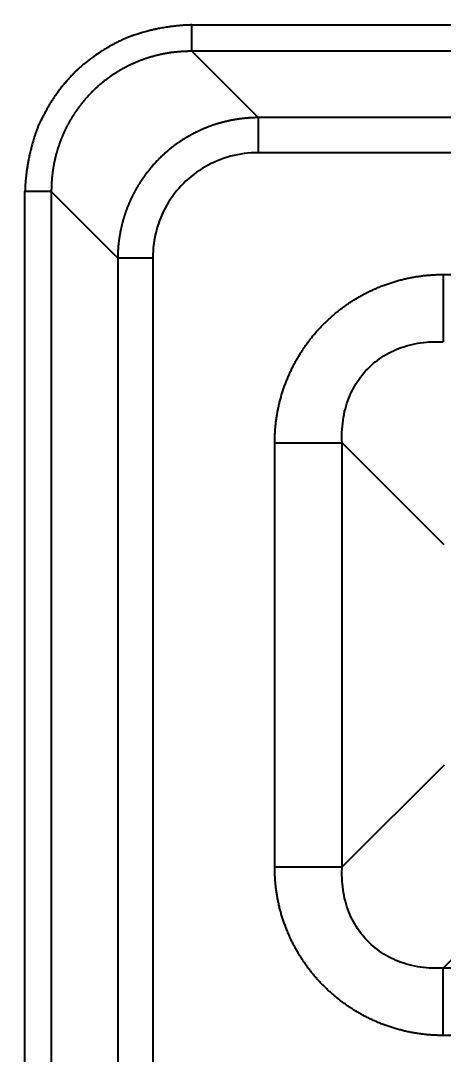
# Model space of a CAD drawing. Header units: millimetres. Extents: x -1286 to 291, y 5350 to 5880.
# Drawn here: x -1053.13 to -1041.22, y 5659.5 to 5688.66 of the extents above; entities that cross this region are included whole.
import ezdxf

# ---------------------------------------------------------------- set-up
doc = ezdxf.new("R2010")
doc.units = ezdxf.units.MM
doc.layers.add('dim', color=82, linetype='Continuous', lineweight=9)
doc.layers.add('粗实线层', color=7, linetype='Continuous', lineweight=35)
doc.dimstyles.new('ISO-25', dxfattribs={"dimscale": 1.5, "dimtxt": 2.5, "dimasz": 2.5, "dimexe": 1.25, "dimexo": 0.625, "dimtad": 1, "dimtxsty": 'Standard', "dimcen": 2.5, "dimadec": 0, "dimazin": 0, "dimtfac": 1, "dimtmove": 0, "dimatfit": 3, "dimfxl": 0, "dimarcsym": 0})

# ---------------------------------------------------------------- blocks, each defined once
blk = doc.blocks.new('*D39')
at = {"layer": 'Defpoints', "color": 0, "lineweight": 18, "transparency": 16777216}
for p in [(-981.514, 5754.075), (-1136.803, 5623.235)]:
    blk.add_point(p, dxfattribs=at)
at = {"layer": 'dim', "color": 0, "lineweight": -2, "transparency": 16777216}
for p, q in [((-931.597, 5796.133), (-979.219, 5756.008)), ((-1136.803, 5623.235), (-981.514, 5754.075)), ((-1139.097, 5621.302), (-1141.391, 5619.369))]:
    blk.add_line(p, q, dxfattribs=at)
at = {"layer": 'dim', "color": 0, "lineweight": 18, "transparency": 16777216}
for points in [[(-979.542, 5756.391), (-978.897, 5755.626), (-981.514, 5754.075)], [(-1139.419, 5621.684), (-1138.775, 5620.92), (-1136.803, 5623.235)]]:
    blk.add_solid(points, dxfattribs=at)
at = {"layer": 'dim', "color": 0, "lineweight": 18, "transparency": 16777216, "insert": (-942.427, 5790.849), "char_height": 3.75, "attachment_point": 5, "rotation": 40.1161}
blk.add_mtext('∅203,06', dxfattribs=at)

msp = doc.modelspace()

# ---------------------------------------------------------------- linework, layer by layer
at = {"layer": '粗实线层', "lineweight": 25}
for p, q in [((-1048.306, 5688.534), (-966.904, 5688.534)), ((-968.068, 5687.792), (-1048.306, 5687.792)), ((-1048.306, 5687.792), (-1046.436, 5685.921)), ((-969.99, 5685.921), (-1046.436, 5685.921)), ((-970.506, 5684.932), (-1046.436, 5684.932)), ((-1053.007, 5602.431), (-1053.007, 5683.833)), ((-1052.265, 5683.833), (-1052.265, 5603.594)), ((-1050.394, 5681.962), (-1050.394, 5605.517)), ((-1049.405, 5681.962), (-1049.405, 5606.033)), ((-1041.218, 5681.496), (-1029.261, 5681.496)), ((-1045.969, 5664.787), (-1045.969, 5676.745)), ((-1044.069, 5664.788), (-1044.069, 5676.745)), ((-1041.196, 5673.872), (-1044.069, 5676.745)), ((-1041.196, 5667.66), (-1044.069, 5664.788)), ((-1038.345, 5664.81), (-1041.218, 5661.937)), ((-1029.261, 5661.937), (-1041.218, 5661.937)), ((-1029.261, 5660.036), (-1041.218, 5660.036))]:
    msp.add_line(p, q, dxfattribs=at)
for radius in [87.342, 87.216, 86.564]:
    msp.add_circle((-1053.128, 5688.655), radius, dxfattribs=at)
for centre, radius, start, end in [((-1053.128, 5688.655), 86.224, 270.08059, 359.91941), ((-1053.128, 5688.655), 85.581, 270.90297, 359.09703), ((-1053.128, 5688.655), 83.696, 272.22396, 357.77604), ((-1053.128, 5688.655), 82.706, 272.58039, 357.41961), ((-1059.158, 5688.655), 102.032, 191.56871, 353.81047), ((-1059.158, 5688.655), 101.531, 191.59189, 353.81047), ((-1059.158, 5688.655), 100.442, 191.71935, 339.08959), ((-1059.158, 5688.655), 100.141, 191.71934, 339.08959), ((-1059.158, 5688.655), 100.022, 191.73334, 338.88345), ((-1059.158, 5688.655), 99.521, 191.82936, 338.86382), ((-1059.158, 5688.655), 102.401, 208.57791, 345.69153), ((-1059.158, 5688.655), 102.402, 208.57791, 345.69153)]:
    msp.add_arc(centre, radius, start, end, dxfattribs=at)
for points, degree, knots in [([(-1048.306, 5688.534), (-1048.311, 5688.534), (-1048.324, 5688.534), (-1048.344, 5688.533), (-1048.369, 5688.533), (-1048.397, 5688.532), (-1048.429, 5688.531), (-1048.464, 5688.529), (-1048.534, 5688.524), (-1048.626, 5688.517), (-1048.746, 5688.505), (-1048.864, 5688.492), (-1048.973, 5688.477), (-1049.066, 5688.463), (-1049.143, 5688.451), (-1049.212, 5688.438), (-1049.275, 5688.426), (-1049.322, 5688.415), (-1049.364, 5688.406), (-1049.404, 5688.397), (-1049.465, 5688.383), (-1049.563, 5688.359), (-1049.662, 5688.332), (-1049.751, 5688.306), (-1049.81, 5688.288), (-1049.869, 5688.269), (-1049.918, 5688.252), (-1049.974, 5688.232), (-1050.027, 5688.213), (-1050.082, 5688.192), (-1050.121, 5688.176), (-1050.16, 5688.16), (-1050.215, 5688.136), (-1050.296, 5688.099), (-1050.403, 5688.048), (-1050.532, 5687.981), (-1050.669, 5687.904), (-1050.802, 5687.824), (-1050.948, 5687.729), (-1051.115, 5687.612), (-1051.282, 5687.485), (-1051.417, 5687.372), (-1051.51, 5687.288), (-1051.576, 5687.226), (-1051.616, 5687.187), (-1051.645, 5687.159), (-1051.676, 5687.126), (-1051.723, 5687.076), (-1051.779, 5687.014), (-1051.837, 5686.946), (-1051.889, 5686.883), (-1051.947, 5686.811), (-1052.014, 5686.726), (-1052.077, 5686.644), (-1052.125, 5686.578), (-1052.158, 5686.531), (-1052.191, 5686.484), (-1052.216, 5686.448), (-1052.237, 5686.416), (-1052.256, 5686.386), (-1052.293, 5686.328), (-1052.344, 5686.243), (-1052.404, 5686.138), (-1052.46, 5686.036), (-1052.515, 5685.932), (-1052.563, 5685.836), (-1052.603, 5685.752), (-1052.63, 5685.694), (-1052.65, 5685.647), (-1052.668, 5685.599), (-1052.691, 5685.537), (-1052.717, 5685.459), (-1052.744, 5685.376), (-1052.767, 5685.298), (-1052.793, 5685.208), (-1052.822, 5685.103), (-1052.845, 5685.01), (-1052.864, 5684.934), (-1052.882, 5684.856), (-1052.903, 5684.752), (-1052.924, 5684.641), (-1052.94, 5684.541), (-1052.955, 5684.447), (-1052.966, 5684.358), (-1052.977, 5684.271), (-1052.989, 5684.165), (-1052.997, 5684.069), (-1053.002, 5683.987), (-1053.004, 5683.94), (-1053.006, 5683.899), (-1053.007, 5683.864), (-1053.007, 5683.842), (-1053.007, 5683.833)], 3, [0, 0, 0, 0, 0.002279, 0.005069, 0.008368, 0.012178, 0.016497, 0.021326, 0.026665, 0.044662, 0.059004, 0.075656, 0.092972, 0.10348, 0.113995, 0.124519, 0.132262, 0.139993, 0.143974, 0.149568, 0.156774, 0.169444, 0.190365, 0.198725, 0.207085, 0.215444, 0.223804, 0.228195, 0.239416, 0.246978, 0.252126, 0.256241, 0.264335, 0.276409, 0.292463, 0.312494, 0.335199, 0.356247, 0.375642, 0.406081, 0.439092, 0.46068, 0.477607, 0.489869, 0.497466, 0.500395, 0.506454, 0.515724, 0.528201, 0.540607, 0.551699, 0.561479, 0.578167, 0.595814, 0.603558, 0.611302, 0.619044, 0.626786, 0.629317, 0.634207, 0.641457, 0.657304, 0.67437, 0.690481, 0.704859, 0.722203, 0.73386, 0.742579, 0.748359, 0.754471, 0.763391, 0.775117, 0.787931, 0.799002, 0.808336, 0.825651, 0.843415, 0.847017, 0.857792, 0.87574, 0.890153, 0.90381, 0.916711, 0.928858, 0.94025, 0.952432, 0.972223, 0.97936, 0.985707, 0.991263, 0.996027, 1, 1, 1, 1]), ([(-1048.306, 5687.792), (-1048.316, 5687.792), (-1048.337, 5687.792), (-1048.369, 5687.792), (-1048.4, 5687.791), (-1048.432, 5687.79), (-1048.464, 5687.789), (-1048.495, 5687.788), (-1048.527, 5687.787), (-1048.558, 5687.785), (-1048.589, 5687.783), (-1048.621, 5687.781), (-1048.652, 5687.779), (-1048.684, 5687.776), (-1048.715, 5687.773), (-1048.746, 5687.77), (-1048.777, 5687.767), (-1048.809, 5687.763), (-1048.84, 5687.759), (-1048.871, 5687.755), (-1048.902, 5687.751), (-1048.933, 5687.746), (-1048.964, 5687.741), (-1048.995, 5687.736), (-1049.026, 5687.731), (-1049.057, 5687.725), (-1049.088, 5687.72), (-1049.118, 5687.713), (-1049.149, 5687.707), (-1049.18, 5687.701), (-1049.21, 5687.694), (-1049.241, 5687.687), (-1049.271, 5687.68), (-1049.302, 5687.672), (-1049.332, 5687.665), (-1049.362, 5687.657), (-1049.392, 5687.648), (-1049.422, 5687.64), (-1049.452, 5687.631), (-1049.482, 5687.622), (-1049.512, 5687.613), (-1049.542, 5687.604), (-1049.572, 5687.594), (-1049.601, 5687.585), (-1049.631, 5687.574), (-1049.66, 5687.564), (-1049.689, 5687.554), (-1049.719, 5687.543), (-1049.748, 5687.532), (-1049.777, 5687.521), (-1049.806, 5687.509), (-1049.835, 5687.498), (-1049.864, 5687.486), (-1049.892, 5687.474), (-1049.921, 5687.461), (-1049.949, 5687.449), (-1049.978, 5687.436), (-1050.006, 5687.423), (-1050.034, 5687.41), (-1050.062, 5687.396), (-1050.09, 5687.383), (-1050.118, 5687.369), (-1050.145, 5687.355), (-1050.173, 5687.34), (-1050.201, 5687.326), (-1050.228, 5687.311), (-1050.255, 5687.296), (-1050.282, 5687.281), (-1050.309, 5687.266), (-1050.336, 5687.25), (-1050.363, 5687.234), (-1050.389, 5687.218), (-1050.416, 5687.202), (-1050.442, 5687.186), (-1050.468, 5687.169), (-1050.494, 5687.152), (-1050.52, 5687.135), (-1050.546, 5687.118), (-1050.571, 5687.1), (-1050.597, 5687.083), (-1050.622, 5687.065), (-1050.647, 5687.047), (-1050.673, 5687.029), (-1050.697, 5687.01), (-1050.722, 5686.991), (-1050.747, 5686.973), (-1050.771, 5686.954), (-1050.795, 5686.934), (-1050.82, 5686.915), (-1050.844, 5686.895), (-1050.867, 5686.875), (-1050.891, 5686.855), (-1050.915, 5686.835), (-1050.938, 5686.815), (-1050.961, 5686.794), (-1050.984, 5686.774), (-1051.007, 5686.753), (-1051.03, 5686.732), (-1051.052, 5686.71), (-1051.074, 5686.689), (-1051.097, 5686.667), (-1051.119, 5686.645), (-1051.14, 5686.623), (-1051.162, 5686.601), (-1051.183, 5686.579), (-1051.205, 5686.556), (-1051.226, 5686.534), (-1051.247, 5686.511), (-1051.267, 5686.488), (-1051.288, 5686.465), (-1051.308, 5686.441), (-1051.329, 5686.418), (-1051.349, 5686.394), (-1051.368, 5686.37), (-1051.388, 5686.346), (-1051.407, 5686.322), (-1051.427, 5686.298), (-1051.446, 5686.274), (-1051.465, 5686.249), (-1051.483, 5686.224), (-1051.502, 5686.199), (-1051.52, 5686.174), (-1051.538, 5686.149), (-1051.556, 5686.124), (-1051.573, 5686.098), (-1051.591, 5686.073), (-1051.608, 5686.047), (-1051.625, 5686.021), (-1051.642, 5685.995), (-1051.659, 5685.969), (-1051.675, 5685.943), (-1051.691, 5685.916), (-1051.707, 5685.89), (-1051.723, 5685.863), (-1051.739, 5685.836), (-1051.754, 5685.809), (-1051.769, 5685.782), (-1051.784, 5685.755), (-1051.799, 5685.727), (-1051.814, 5685.7), (-1051.828, 5685.672), (-1051.842, 5685.645), (-1051.856, 5685.617), (-1051.87, 5685.589), (-1051.883, 5685.561), (-1051.896, 5685.533), (-1051.909, 5685.505), (-1051.922, 5685.476), (-1051.935, 5685.448), (-1051.947, 5685.419), (-1051.959, 5685.39), (-1051.971, 5685.362), (-1051.982, 5685.333), (-1051.994, 5685.304), (-1052.005, 5685.275), (-1052.016, 5685.246), (-1052.027, 5685.216), (-1052.037, 5685.187), (-1052.048, 5685.158), (-1052.058, 5685.128), (-1052.067, 5685.098), (-1052.077, 5685.069), (-1052.086, 5685.039), (-1052.096, 5685.009), (-1052.104, 5684.979), (-1052.113, 5684.949), (-1052.121, 5684.919), (-1052.13, 5684.889), (-1052.138, 5684.859), (-1052.145, 5684.828), (-1052.153, 5684.798), (-1052.16, 5684.768), (-1052.167, 5684.737), (-1052.174, 5684.707), (-1052.18, 5684.676), (-1052.187, 5684.645), (-1052.193, 5684.615), (-1052.198, 5684.584), (-1052.204, 5684.553), (-1052.209, 5684.522), (-1052.214, 5684.491), (-1052.219, 5684.46), (-1052.224, 5684.429), (-1052.228, 5684.398), (-1052.232, 5684.367), (-1052.236, 5684.336), (-1052.24, 5684.304), (-1052.243, 5684.273), (-1052.246, 5684.242), (-1052.249, 5684.211), (-1052.252, 5684.179), (-1052.254, 5684.148), (-1052.256, 5684.116), (-1052.258, 5684.085), (-1052.26, 5684.053), (-1052.261, 5684.022), (-1052.263, 5683.99), (-1052.263, 5683.959), (-1052.264, 5683.927), (-1052.265, 5683.896), (-1052.265, 5683.864), (-1052.265, 5683.843), (-1052.265, 5683.833)], 3, [0, 0, 0, 0, 0.005069, 0.010135, 0.0152, 0.020262, 0.025323, 0.030381, 0.035438, 0.040493, 0.045546, 0.050597, 0.055646, 0.060693, 0.065738, 0.070782, 0.075823, 0.080863, 0.085902, 0.090938, 0.095973, 0.101006, 0.106038, 0.111067, 0.116096, 0.121122, 0.126147, 0.131171, 0.136192, 0.141213, 0.146232, 0.151249, 0.156265, 0.161279, 0.166292, 0.171304, 0.176314, 0.181323, 0.186331, 0.191337, 0.196342, 0.201345, 0.206348, 0.211349, 0.216349, 0.221348, 0.226345, 0.231342, 0.236337, 0.241331, 0.246324, 0.251316, 0.256307, 0.261297, 0.266286, 0.271274, 0.276261, 0.281247, 0.286232, 0.291216, 0.296199, 0.301182, 0.306163, 0.311144, 0.316124, 0.321103, 0.326081, 0.331059, 0.336036, 0.341012, 0.345988, 0.350963, 0.355937, 0.360911, 0.365884, 0.370856, 0.375828, 0.3808, 0.38577, 0.390741, 0.395711, 0.40068, 0.405649, 0.410618, 0.415586, 0.420554, 0.425522, 0.430489, 0.435456, 0.440423, 0.445389, 0.450356, 0.455322, 0.460288, 0.465253, 0.470219, 0.475184, 0.480149, 0.485114, 0.49008, 0.495045, 0.50001, 0.504975, 0.50994, 0.514905, 0.51987, 0.524835, 0.529801, 0.534766, 0.539732, 0.544698, 0.549664, 0.55463, 0.559596, 0.564563, 0.56953, 0.574497, 0.579465, 0.584432, 0.589401, 0.594369, 0.599338, 0.604308, 0.609278, 0.614248, 0.619219, 0.62419, 0.629162, 0.634134, 0.639107, 0.644081, 0.649055, 0.65403, 0.659005, 0.663981, 0.668958, 0.673936, 0.678914, 0.683893, 0.688873, 0.693853, 0.698835, 0.703817, 0.7088, 0.713784, 0.718769, 0.723755, 0.728742, 0.733729, 0.738718, 0.743708, 0.748698, 0.75369, 0.758683, 0.763677, 0.768672, 0.773668, 0.778666, 0.783664, 0.788664, 0.793665, 0.798667, 0.80367, 0.808675, 0.813681, 0.818688, 0.823697, 0.828707, 0.833718, 0.838731, 0.843745, 0.848761, 0.853778, 0.858796, 0.863817, 0.868838, 0.873861, 0.878886, 0.883912, 0.88894, 0.89397, 0.899001, 0.904034, 0.909068, 0.914104, 0.919142, 0.924182, 0.929223, 0.934267, 0.939312, 0.944358, 0.949407, 0.954458, 0.95951, 0.964564, 0.969621, 0.974679, 0.979739, 0.984801, 0.989866, 0.994932, 1, 1, 1, 1]), ([(-1046.436, 5685.921), (-1046.446, 5685.921), (-1046.466, 5685.921), (-1046.497, 5685.92), (-1046.528, 5685.92), (-1046.559, 5685.918), (-1046.59, 5685.917), (-1046.621, 5685.916), (-1046.652, 5685.914), (-1046.683, 5685.912), (-1046.714, 5685.91), (-1046.745, 5685.907), (-1046.776, 5685.904), (-1046.807, 5685.901), (-1046.838, 5685.898), (-1046.868, 5685.895), (-1046.899, 5685.891), (-1046.93, 5685.887), (-1046.961, 5685.883), (-1046.991, 5685.879), (-1047.022, 5685.874), (-1047.053, 5685.869), (-1047.083, 5685.864), (-1047.114, 5685.859), (-1047.144, 5685.854), (-1047.175, 5685.848), (-1047.205, 5685.842), (-1047.236, 5685.835), (-1047.266, 5685.829), (-1047.296, 5685.822), (-1047.327, 5685.815), (-1047.357, 5685.808), (-1047.387, 5685.801), (-1047.417, 5685.793), (-1047.447, 5685.785), (-1047.477, 5685.777), (-1047.507, 5685.769), (-1047.537, 5685.76), (-1047.567, 5685.751), (-1047.596, 5685.742), (-1047.626, 5685.733), (-1047.655, 5685.723), (-1047.685, 5685.713), (-1047.714, 5685.704), (-1047.744, 5685.693), (-1047.773, 5685.683), (-1047.802, 5685.672), (-1047.831, 5685.661), (-1047.86, 5685.65), (-1047.889, 5685.639), (-1047.918, 5685.627), (-1047.946, 5685.616), (-1047.975, 5685.604), (-1048.004, 5685.591), (-1048.032, 5685.579), (-1048.06, 5685.566), (-1048.089, 5685.553), (-1048.117, 5685.54), (-1048.145, 5685.527), (-1048.173, 5685.513), (-1048.201, 5685.5), (-1048.228, 5685.486), (-1048.256, 5685.471), (-1048.284, 5685.457), (-1048.311, 5685.442), (-1048.338, 5685.427), (-1048.365, 5685.412), (-1048.393, 5685.397), (-1048.419, 5685.381), (-1048.446, 5685.366), (-1048.473, 5685.35), (-1048.5, 5685.334), (-1048.526, 5685.317), (-1048.552, 5685.301), (-1048.578, 5685.284), (-1048.604, 5685.267), (-1048.63, 5685.25), (-1048.656, 5685.232), (-1048.682, 5685.215), (-1048.707, 5685.197), (-1048.733, 5685.179), (-1048.758, 5685.161), (-1048.783, 5685.143), (-1048.808, 5685.124), (-1048.833, 5685.105), (-1048.857, 5685.086), (-1048.882, 5685.067), (-1048.906, 5685.048), (-1048.931, 5685.028), (-1048.955, 5685.009), (-1048.978, 5684.989), (-1049.002, 5684.969), (-1049.026, 5684.948), (-1049.049, 5684.928), (-1049.072, 5684.907), (-1049.096, 5684.886), (-1049.119, 5684.865), (-1049.141, 5684.844), (-1049.164, 5684.823), (-1049.186, 5684.801), (-1049.209, 5684.779), (-1049.231, 5684.758), (-1049.253, 5684.735), (-1049.274, 5684.713), (-1049.296, 5684.691), (-1049.317, 5684.668), (-1049.338, 5684.645), (-1049.359, 5684.623), (-1049.38, 5684.599), (-1049.401, 5684.576), (-1049.421, 5684.553), (-1049.442, 5684.529), (-1049.462, 5684.505), (-1049.482, 5684.482), (-1049.501, 5684.457), (-1049.521, 5684.433), (-1049.54, 5684.409), (-1049.559, 5684.384), (-1049.578, 5684.36), (-1049.597, 5684.335), (-1049.616, 5684.31), (-1049.634, 5684.285), (-1049.652, 5684.26), (-1049.67, 5684.234), (-1049.688, 5684.209), (-1049.706, 5684.183), (-1049.723, 5684.157), (-1049.74, 5684.131), (-1049.757, 5684.105), (-1049.774, 5684.079), (-1049.79, 5684.053), (-1049.807, 5684.026), (-1049.823, 5684), (-1049.839, 5683.973), (-1049.855, 5683.946), (-1049.87, 5683.919), (-1049.885, 5683.892), (-1049.9, 5683.865), (-1049.915, 5683.838), (-1049.93, 5683.811), (-1049.944, 5683.783), (-1049.959, 5683.755), (-1049.973, 5683.728), (-1049.986, 5683.7), (-1050, 5683.672), (-1050.013, 5683.644), (-1050.026, 5683.616), (-1050.039, 5683.587), (-1050.052, 5683.559), (-1050.064, 5683.531), (-1050.077, 5683.502), (-1050.089, 5683.473), (-1050.1, 5683.445), (-1050.112, 5683.416), (-1050.123, 5683.387), (-1050.134, 5683.358), (-1050.145, 5683.329), (-1050.156, 5683.3), (-1050.166, 5683.271), (-1050.177, 5683.241), (-1050.187, 5683.212), (-1050.196, 5683.182), (-1050.206, 5683.153), (-1050.215, 5683.123), (-1050.224, 5683.093), (-1050.233, 5683.064), (-1050.242, 5683.034), (-1050.25, 5683.004), (-1050.258, 5682.974), (-1050.266, 5682.944), (-1050.274, 5682.914), (-1050.281, 5682.884), (-1050.288, 5682.854), (-1050.295, 5682.823), (-1050.302, 5682.793), (-1050.309, 5682.763), (-1050.315, 5682.732), (-1050.321, 5682.702), (-1050.327, 5682.671), (-1050.332, 5682.641), (-1050.337, 5682.61), (-1050.343, 5682.58), (-1050.347, 5682.549), (-1050.352, 5682.518), (-1050.356, 5682.488), (-1050.36, 5682.457), (-1050.364, 5682.426), (-1050.368, 5682.395), (-1050.371, 5682.365), (-1050.375, 5682.334), (-1050.378, 5682.303), (-1050.38, 5682.272), (-1050.383, 5682.241), (-1050.385, 5682.21), (-1050.387, 5682.179), (-1050.389, 5682.148), (-1050.39, 5682.117), (-1050.392, 5682.086), (-1050.393, 5682.055), (-1050.393, 5682.024), (-1050.394, 5681.993), (-1050.394, 5681.973), (-1050.394, 5681.962)], 3, [0, 0, 0, 0, 0.004988, 0.009977, 0.014966, 0.019956, 0.024947, 0.029939, 0.034931, 0.039924, 0.044917, 0.04991, 0.054905, 0.059899, 0.064894, 0.069889, 0.074885, 0.079881, 0.084877, 0.089873, 0.094869, 0.099866, 0.104863, 0.109859, 0.114856, 0.119853, 0.124851, 0.129848, 0.134845, 0.139842, 0.14484, 0.149837, 0.154835, 0.159832, 0.16483, 0.169828, 0.174825, 0.179823, 0.184821, 0.189819, 0.194817, 0.199815, 0.204814, 0.209812, 0.21481, 0.219809, 0.224808, 0.229806, 0.234805, 0.239804, 0.244803, 0.249802, 0.254801, 0.259801, 0.2648, 0.2698, 0.2748, 0.2798, 0.2848, 0.2898, 0.294801, 0.299802, 0.304803, 0.309804, 0.314806, 0.319808, 0.32481, 0.329813, 0.334815, 0.339819, 0.344822, 0.349826, 0.35483, 0.359834, 0.364838, 0.369843, 0.374848, 0.379853, 0.384858, 0.389863, 0.394868, 0.399874, 0.40488, 0.409886, 0.414891, 0.419897, 0.424904, 0.42991, 0.434916, 0.439922, 0.444928, 0.449935, 0.454941, 0.459947, 0.464954, 0.46996, 0.474966, 0.479973, 0.484979, 0.489985, 0.494991, 0.499998, 0.505004, 0.51001, 0.515016, 0.520023, 0.525029, 0.530035, 0.535041, 0.540048, 0.545054, 0.55006, 0.555066, 0.560073, 0.565079, 0.570085, 0.575091, 0.580097, 0.585103, 0.590109, 0.595115, 0.600121, 0.605126, 0.610132, 0.615137, 0.620142, 0.625147, 0.630152, 0.635157, 0.640162, 0.645166, 0.65017, 0.655174, 0.660177, 0.665181, 0.670184, 0.675187, 0.680189, 0.685191, 0.690193, 0.695195, 0.700196, 0.705197, 0.710198, 0.715198, 0.720198, 0.725198, 0.730198, 0.735198, 0.740197, 0.745196, 0.750196, 0.755195, 0.760194, 0.765192, 0.770191, 0.77519, 0.780188, 0.785186, 0.790185, 0.795183, 0.800181, 0.805179, 0.810177, 0.815175, 0.820173, 0.82517, 0.830168, 0.835166, 0.840163, 0.845161, 0.850158, 0.855155, 0.860153, 0.86515, 0.870147, 0.875144, 0.880141, 0.885138, 0.890134, 0.895131, 0.900128, 0.905124, 0.910121, 0.915117, 0.920113, 0.925109, 0.930105, 0.9351, 0.940095, 0.94509, 0.950084, 0.955078, 0.960072, 0.965065, 0.970057, 0.975049, 0.980041, 0.985032, 0.990022, 0.995011, 1, 1, 1, 1]), ([(-1046.436, 5685.921), (-1046.436, 5685.911), (-1046.436, 5685.896), (-1046.436, 5685.856), (-1046.436, 5685.831), (-1046.436, 5685.773), (-1046.436, 5685.739), (-1046.436, 5685.664), (-1046.436, 5685.622), (-1046.436, 5685.533), (-1046.436, 5685.485), (-1046.436, 5685.384), (-1046.436, 5685.33), (-1046.436, 5685.22), (-1046.436, 5685.164), (-1046.436, 5685.049), (-1046.436, 5684.99), (-1046.436, 5684.932)], 3, [0, 0, 0, 0, 0.125, 0.125, 0.25, 0.25, 0.375, 0.375, 0.5, 0.5, 0.625, 0.625, 0.75, 0.75, 0.875, 0.875, 1, 1, 1, 1]), ([(-1052.265, 5683.833), (-1052.272, 5683.833), (-1052.284, 5683.833), (-1052.314, 5683.833), (-1052.332, 5683.833), (-1052.376, 5683.833), (-1052.401, 5683.833), (-1052.458, 5683.833), (-1052.489, 5683.833), (-1052.556, 5683.833), (-1052.592, 5683.833), (-1052.668, 5683.833), (-1052.708, 5683.833), (-1052.79, 5683.833), (-1052.833, 5683.833), (-1052.919, 5683.833), (-1052.963, 5683.833), (-1053.007, 5683.833)], 3, [0, 0, 0, 0, 0.125, 0.125, 0.25, 0.25, 0.375, 0.375, 0.5, 0.5, 0.625, 0.625, 0.75, 0.75, 0.875, 0.875, 1, 1, 1, 1]), ([(-1045.969, 5676.745), (-1045.969, 5677.714), (-1045.597, 5678.597), (-1045.418, 5679.021), (-1045.16, 5679.404), (-1044.904, 5679.783), (-1044.257, 5680.43), (-1043.878, 5680.686), (-1043.496, 5680.944), (-1043.071, 5681.123), (-1042.188, 5681.496), (-1041.218, 5681.496)], 2, [0, 0, 0, 0.25, 0.25, 0.375, 0.375, 0.5, 0.625, 0.625, 0.75, 0.75, 1, 1, 1]), ([(-1041.218, 5681.496), (-1041.218, 5681.392), (-1041.218, 5681.289), (-1041.218, 5681.084), (-1041.218, 5680.982), (-1041.218, 5680.785), (-1041.218, 5680.688), (-1041.218, 5680.503), (-1041.218, 5680.413), (-1041.218, 5680.244), (-1041.218, 5680.165), (-1041.218, 5680.016), (-1041.218, 5679.948), (-1041.218, 5679.824), (-1041.218, 5679.768), (-1041.218, 5679.671), (-1041.218, 5679.629), (-1041.218, 5679.596)], 3, [0, 0, 0, 0, 0.125, 0.125, 0.25, 0.25, 0.375, 0.375, 0.5, 0.5, 0.625, 0.625, 0.75, 0.75, 0.875, 0.875, 1, 1, 1, 1]), ([(-1044.069, 5676.745), (-1044.077, 5676.877), (-1044.077, 5677.232), (-1043.983, 5677.786), (-1043.738, 5678.363), (-1043.373, 5678.847), (-1042.901, 5679.225), (-1042.335, 5679.486), (-1041.76, 5679.601), (-1041.378, 5679.605), (-1041.218, 5679.596)], 3, [0, 0, 0, 0, 0.083359, 0.224715, 0.359834, 0.491835, 0.623644, 0.758208, 0.898733, 1, 1, 1, 1]), ([(-1041.218, 5660.036), (-1042.187, 5660.037), (-1043.07, 5660.409), (-1043.494, 5660.588), (-1043.877, 5660.846), (-1044.256, 5661.101), (-1044.903, 5661.748), (-1045.159, 5662.127), (-1045.417, 5662.509), (-1045.596, 5662.934), (-1045.969, 5663.817), (-1045.969, 5664.787)], 2, [0, 0, 0, 0.25, 0.25, 0.375, 0.375, 0.5, 0.625, 0.625, 0.75, 0.75, 1, 1, 1]), ([(-1045.969, 5664.787), (-1045.865, 5664.787), (-1045.762, 5664.787), (-1045.557, 5664.787), (-1045.455, 5664.787), (-1045.258, 5664.787), (-1045.161, 5664.787), (-1044.976, 5664.787), (-1044.887, 5664.787), (-1044.718, 5664.787), (-1044.638, 5664.787), (-1044.489, 5664.787), (-1044.421, 5664.787), (-1044.297, 5664.787), (-1044.241, 5664.787), (-1044.144, 5664.787), (-1044.103, 5664.787), (-1044.069, 5664.787)], 3, [0, 0, 0, 0, 0.125, 0.125, 0.25, 0.25, 0.375, 0.375, 0.5, 0.5, 0.625, 0.625, 0.75, 0.75, 0.875, 0.875, 1, 1, 1, 1]), ([(-1041.218, 5661.937), (-1041.35, 5661.929), (-1041.705, 5661.928), (-1042.259, 5662.023), (-1042.836, 5662.268), (-1043.32, 5662.633), (-1043.698, 5663.104), (-1043.959, 5663.671), (-1044.074, 5664.245), (-1044.078, 5664.627), (-1044.069, 5664.788)], 3, [0, 0, 0, 0, 0.083359, 0.224715, 0.359834, 0.491835, 0.623644, 0.758208, 0.898733, 1, 1, 1, 1])]:
    msp.add_open_spline(points, degree=degree, knots=knots, dxfattribs=at)
for points, weights in [([(-1048.306, 5687.792), (-1048.306, 5687.858), (-1048.306, 5688.151), (-1048.306, 5688.534)], [1.13249433692, 0.955830925204, 0.955835221131, 1.1325072247]), ([(-1050.394, 5681.962), (-1050.306, 5681.962), (-1049.915, 5681.962), (-1049.405, 5681.962)], [1.13248239782, 0.955858304699, 0.955839202791, 1.1324250921]), ([(-1045.969, 5676.745), (-1045.081, 5676.745), (-1044.358, 5676.745), (-1044.069, 5676.745)], [1.10247262476, 0.965845221084, 0.965842458469, 1.10246433691]), ([(-1041.218, 5660.036), (-1041.218, 5660.924), (-1041.218, 5661.648), (-1041.218, 5661.937)], [1.10247262476, 0.965845221084, 0.965842458468, 1.10246433691])]:
    msp.add_rational_spline(points, weights, degree=3, dxfattribs=at)
for points in [[(-1046.436, 5684.932), (-1046.704, 5684.932), (-1047.218, 5684.864), (-1047.946, 5684.565), (-1048.565, 5684.091), (-1049.038, 5683.473), (-1049.337, 5682.745), (-1049.405, 5682.231), (-1049.405, 5681.962)], [(-1052.265, 5683.833), (-1051.641, 5683.209), (-1051.018, 5682.586), (-1050.394, 5681.962)]]:
    msp.add_open_spline(points, degree=3, dxfattribs=at)

# ---------------------------------------------------------------- dimensions: what is measured, and where the dimension line sits
at = {"layer": 'dim', "lineweight": 18}
dim = msp.add_diameter_dim_2p(p1=(-1136.803, 5623.235), p2=(-981.514, 5754.075), dimstyle='ISO-25', override={"dimasz": 2, "dimexe": 0.49975, "dimexo": 0.49975, "dimgap": 0.49975}, dxfattribs=at)
dim.commit()
dim.dimension.update_dxf_attribs({"geometry": '*D39', "text_midpoint": (-940.534, 5788.603), "dimtype": 163})

doc.saveas('drawing.dxf')
